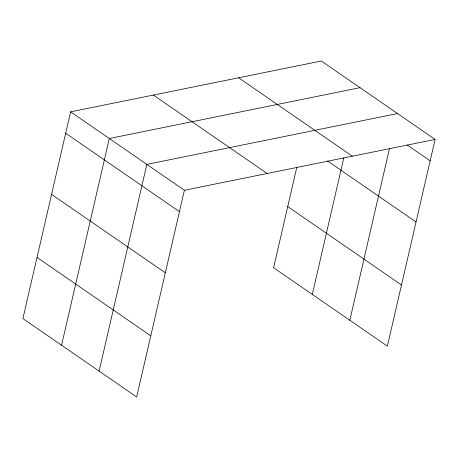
<?xml version="1.0" encoding="UTF-8"?>
<svg xmlns="http://www.w3.org/2000/svg" width="458" height="458" viewBox="0 0 458 458"><rect width="100%" height="100%" fill="white"/><g stroke="black" fill="none" stroke-linecap="round" stroke-linejoin="round"><path stroke-width="0.69" d="M435.1 139.432L321.339 61.006L70.629 111.838L22.9 318.568L136.661 396.994L184.391 190.265L435.1 139.432L387.371 346.162L273.609 267.735L296.847 167.101M61.578 345.229L109.307 138.499L360.017 87.673M99.117 371.112L146.846 164.382L397.561 113.555M312.293 294.402L343.849 157.712M349.832 320.285L389.415 148.839M407.288 145.049L430.165 160.821M238.607 77.78L352.368 156.207M327.481 160.93L416.041 221.981M153.361 95.064L267.123 173.49M287.733 206.575L401.494 285.002M70.629 111.838L184.391 190.265M65.689 133.221L179.45 211.648M51.571 194.387L165.332 272.813M37.024 257.402L150.779 335.829"/></g></svg>
